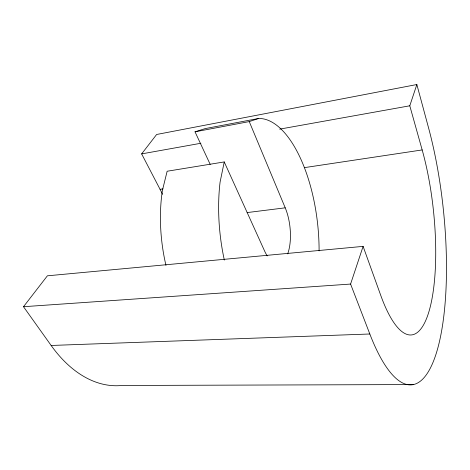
<?xml version="1.0" encoding="UTF-8"?>
<svg xmlns="http://www.w3.org/2000/svg" width="470" height="470" viewBox="0 0 470 470"><rect width="100%" height="100%" fill="white"/><g stroke="black" fill="none" stroke-linecap="round" stroke-linejoin="round"><path stroke-width="0.7" d="M165.969 265.38A106.913 53.991 83.6 0 1 162.356 190.667L167.144 171.239L224.243 161.933L220.089 182.066A111.055 49.027 83.7 0 0 224.337 260.069M162.526 194.333A99.017 62.011 83.2 0 0 160.064 189.322L141.635 153.896L156.639 134.479L416.849 84.529L428.505 127.675A171.268 49.714 84 0 1 437.411 349.533A171.268 49.714 84 0 1 369.82 333.994L350.591 284.062L363.104 246.38L47.388 275.814L23.5 306.71L51.142 345.468A139.549 87.978 83.2 0 0 121.783 385.471L413.412 384.566M363.104 246.38L380.776 295.46A121.119 34.809 84 0 0 429.322 310.318A121.119 34.809 84 0 0 422.172 149.936L409.787 105.797L416.849 84.529M210.202 164.4L195.015 131.812L249.247 121.589L258.623 118.475A111.055 49.027 83.7 0 1 319.095 250.88M195.015 131.812L205.343 128.569L258.623 118.475M141.635 153.896L200.901 143.262M279.685 129.133L409.787 105.797M160.064 189.322L162.967 188.887M304.396 167.637L422.172 149.936M247.108 212.581L285.225 207.828A35.262 15.451 83.7 0 1 287.687 253.882M23.5 306.71L350.591 284.062M51.142 345.468L369.82 333.994M224.243 161.933L264.61 251.045A35.262 15.451 83.7 0 0 267.201 255.909M249.247 121.589L285.225 207.828"/></g></svg>
